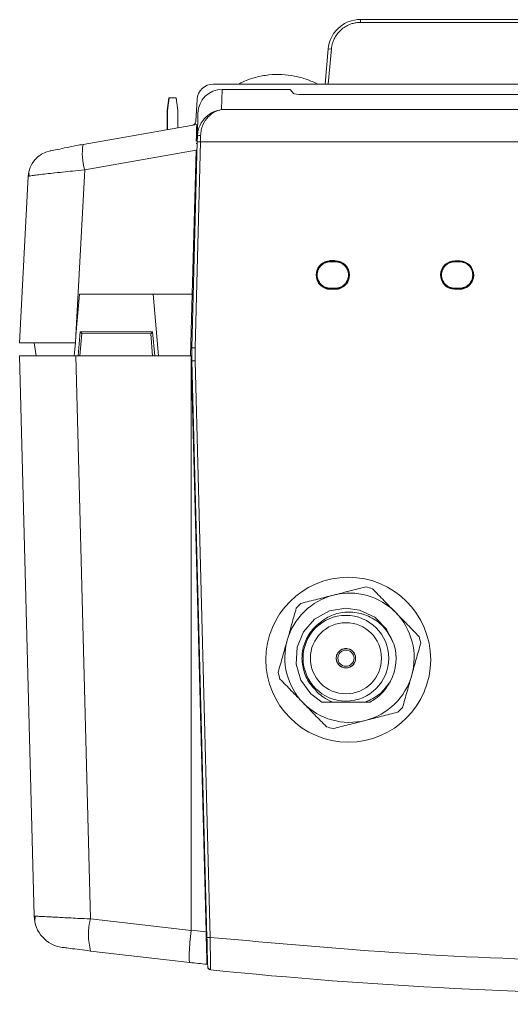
# Model space of a CAD drawing. Header units: millimetres. Extents: x 15 to 1184, y 5 to 836.
# Drawn here: x 489 to 549.9, y 561.3 to 681.9 of the extents above; entities that cross this region are included whole.
import ezdxf

# ---------------------------------------------------------------- set-up
doc = ezdxf.new("R2010")
doc.units = ezdxf.units.MM

msp = doc.modelspace()

# ---------------------------------------------------------------- linework, layer by layer
at = {"color": 7, "linetype": 'Continuous', "lineweight": 15}
for p, q in [((531.17, 681.93), (531.17, 681.56)), ((531.17, 681.93), (559.67, 681.93)), ((559.43, 681.56), (531.17, 681.56)), ((526.8, 673.93), (527.18, 678.28)), ((551.68, 673.93), (512.95, 673.93)), ((514.07, 673.28), (514, 670.78)), ((522.48, 673.28), (514.07, 673.28)), ((522.92, 672.75), (522.48, 673.28)), ((507.48, 672.22), (507.26, 670.65)), ((507.5, 672.22), (507.28, 670.65)), ((507.5, 672.22), (507.48, 672.22)), ((508.35, 672.22), (507.5, 672.22)), ((508.58, 670.65), (508.35, 672.22)), ((508.35, 672.22), (508.35, 672.22)), ((508.58, 670.65), (508.35, 672.22)), ((510.95, 672.03), (510.81, 669.33)), ((551.63, 672.65), (523.92, 672.65)), ((507.26, 670.65), (507.26, 668.3)), ((507.28, 670.65), (507.28, 668.31)), ((508.58, 668.53), (508.58, 670.65)), ((508.58, 670.65), (508.58, 670.65)), ((508.58, 668.53), (508.58, 670.65)), ((511.07, 670.34), (510.99, 667.51)), ((510.91, 668.94), (496.84, 666.48)), ((511.02, 668.5), (510.9, 668.5)), ((510.99, 667.51), (510.98, 666.81)), ((511.39, 667.58), (511.38, 666.8)), ((510.98, 666.81), (510.31, 641.28)), ((511.38, 666.8), (510.71, 641.28)), ((511.38, 666.8), (510.98, 666.81)), ((634.58, 666.8), (511.38, 666.8)), ((497.05, 663.32), (510.83, 665.74)), ((510.83, 665.74), (510.36, 647.93)), ((490.06, 662.51), (488.98, 641.93)), ((490.13, 663.04), (490.19, 662.55)), ((497.05, 663.32), (495.97, 642.82)), ((510.71, 661.33), (510.83, 661.33)), ((528.05, 652.09), (527.47, 652.09)), ((527.47, 652.07), (528.05, 652.07)), ((527.47, 652.03), (527.47, 651.95)), ((527.47, 652.03), (528.05, 652.03)), ((528.05, 651.95), (527.47, 651.95)), ((528.05, 651.95), (528.05, 652.03)), ((528.83, 651.89), (528.83, 651.89)), ((542.85, 652.07), (542.98, 652.07)), ((542.85, 652.03), (542.85, 651.95)), ((542.85, 652.03), (543.43, 652.03)), ((543.43, 651.95), (542.85, 651.95)), ((543.46, 652.07), (542.88, 652.08)), ((543.43, 651.95), (543.43, 652.03)), ((496.42, 647.93), (495.97, 642.82)), ((510.36, 647.93), (496.42, 647.93)), ((506.2, 640.33), (505.54, 647.93)), ((510.36, 647.93), (510.16, 640.33)), ((526.68, 648.74), (526.68, 648.74)), ((528.05, 648.67), (527.47, 648.67)), ((527.47, 648.59), (527.47, 648.67)), ((528.05, 648.59), (527.47, 648.59)), ((528.05, 648.55), (527.47, 648.55)), ((528.05, 648.55), (527.47, 648.55)), ((527.47, 648.55), (527.47, 648.55)), ((527.47, 648.54), (528.05, 648.54)), ((528.05, 648.59), (528.05, 648.67)), ((528.05, 648.55), (528.05, 648.55)), ((542.06, 648.74), (542.06, 648.74)), ((542.82, 648.55), (543.4, 648.54)), ((543.43, 648.67), (542.85, 648.67)), ((542.85, 648.59), (542.85, 648.67)), ((543.43, 648.59), (542.85, 648.59)), ((543.43, 648.55), (542.85, 648.55)), ((543.43, 648.55), (542.85, 648.55)), ((542.85, 648.55), (542.85, 648.55)), ((543.43, 648.59), (543.43, 648.67)), ((543.43, 648.55), (543.43, 648.55)), ((496.25, 640.33), (496.5, 643.28)), ((496.68, 643.09), (496.44, 640.33)), ((505.45, 643.28), (496.5, 643.28)), ((496.68, 643.09), (496.5, 643.28)), ((505.23, 643.03), (496.68, 643.09)), ((505.45, 643.28), (505.23, 643.03)), ((505.45, 643.28), (505.71, 640.33)), ((488.98, 641.93), (495.89, 641.93)), ((490.78, 641.93), (491.06, 640.33)), ((495.89, 641.93), (495.75, 640.33)), ((495.89, 641.93), (495.97, 642.82)), ((505.46, 640.33), (505.23, 643.03)), ((510.71, 641.28), (510.31, 641.28)), ((510.31, 641.28), (510.31, 639.68)), ((510.71, 641.28), (510.71, 639.69)), ((488.98, 640.33), (490.8, 570.97)), ((495.94, 640.33), (488.98, 640.33)), ((497.76, 570.63), (495.94, 640.33)), ((495.94, 640.33), (510.21, 640.33)), ((510.21, 640.33), (510.21, 569.24)), ((512.08, 569.05), (510.21, 640.33)), ((510.31, 640.33), (510.21, 640.33)), ((510.71, 639.69), (510.31, 639.68)), ((510.31, 639.68), (512.18, 568.34)), ((510.71, 639.69), (512.58, 568.35)), ((510.29, 637.28), (510.37, 637.28)), ((510.31, 636.56), (510.39, 636.56)), ((533.71, 607.22), (534.29, 606.45)), ((531.79, 597.46), (527.75, 597.46)), ((531.79, 597.46), (532.38, 597.46)), ((491.03, 570.96), (490.8, 570.97)), ((490.93, 570.97), (490.87, 570.31)), ((510.21, 569.19), (497.76, 570.63)), ((510.21, 569.24), (510.21, 569.19)), ((510.21, 569.24), (512.08, 569.05)), ((512.07, 569.32), (512.15, 569.31)), ((512.18, 568.34), (512.58, 568.35)), ((510.05, 565.24), (497.78, 566.66))]:
    msp.add_line(p, q, dxfattribs=at)
at = {"color": 8, "linetype": 'Continuous', "lineweight": 15}
for p, q in [((527.58, 678.28), (527.2, 673.93)), ((551.63, 670.78), (514, 670.78)), ((510.85, 666.57), (510.97, 666.57)), ((510.78, 663.84), (510.9, 663.84)), ((511.97, 573.26), (512.05, 573.25))]:
    msp.add_line(p, q, dxfattribs=at)
at = {"color": 7, "linetype": 'Continuous', "lineweight": 15, "flags": 128}
msp.add_lwpolyline([(535.24, 604.8), (534.42, 606.5), (532.94, 607.96), (531.05, 608.85), (529.38, 609.09), (527.33, 608.74), (525.51, 607.73), (524.12, 606.17), (523.33, 604.24), (523.22, 602.16), (523.81, 600.16), (525.03, 598.47), (526.38, 597.46), (526.38, 597.46)], dxfattribs=at)
at = {"color": 7, "linetype": 'Continuous', "lineweight": 15}
for centre, radius in [((529.67, 602.71), 10.2), ((529.38, 602.89), 5.3), ((529.38, 602.89), 4.4), ((529.38, 602.89), 1.2), ((529.38, 602.89), 1)]:
    msp.add_circle(centre, radius, dxfattribs=at)
for centre, radius, start, end in [((527.38, 677.12), 1.17, 80.1973, 99.8027), ((512.95, 671.93), 2, 90, 177), ((510.31, 669.35), 0.5, 279.0027, 357), ((511.28, 667.01), 0.576, 78.9716, 120.2143), ((503.55, 665.32), 6.8, 170.2342, 197.1528), ((493.45, 662.33), 3.4, 101.5673, 177), ((527.47, 650.31), 1.77, 90, 270), ((528.05, 650.31), 1.77, 270, 90), ((542.85, 650.31), 1.76, 89.0163, 269.0163), ((543.43, 650.3), 1.76, 269.0163, 89.0163), ((529.82, 602.95), 9, 71.5262, 76.9941), ((529.82, 602.95), 8, 104.2601, 164.2601), ((529.82, 602.95), 8, 44.2601, 104.2601), ((529.82, 602.95), 9, 131.5262, 136.9941), ((529.82, 602.95), 8, 344.2601, 44.2601), ((529.82, 602.95), 8, 164.2601, 224.2601), ((529.38, 602.89), 6.2, 332.5722, 16.8202), ((529.82, 602.95), 9, 11.5262, 16.9941), ((529.82, 602.95), 9, 191.5262, 196.9941), ((529.82, 602.95), 8, 284.2601, 344.2601), ((529.82, 602.95), 8, 224.2601, 284.2601), ((529.82, 602.95), 9, 311.5262, 316.9941), ((529.82, 602.95), 9, 251.5262, 256.9941), ((494.79, 571.08), 4, 181.5, 262.462), ((505.52, 568.68), 8, 165.9399, 194.6608), ((572.98, 1161.93), 600, 263.97981, 264.18405), ((512.67, 564.72), 0.4, 181.5, 264.2273), ((572.98, 1161.28), 600, 264.22728, 275.77272)]:
    msp.add_arc(centre, radius, start, end, dxfattribs=at)
for centre, major_axis, ratio, start_param in [((514.07, 670.26), (-0.08, -3.02), 0.994518, 3.167629), ((523.92, 672.76), (1, 0), 0.105104, 3.228859)]:
    msp.add_ellipse(centre, major_axis=major_axis, ratio=ratio, start_param=start_param, end_param=4.712389, dxfattribs=at)
for points, knots in [([(527.18, 678.28), (527.23, 678.77), (527.36, 679.25), (527.8, 680.14), (528.1, 680.54), (528.83, 681.21), (529.26, 681.48), (530.18, 681.84), (530.67, 681.93), (531.17, 681.93)], [0, 0, 0, 0, 0.25, 0.25, 0.5, 0.5, 0.75, 0.75, 1, 1, 1, 1]), ([(531.17, 681.56), (531.08, 681.56), (530.91, 681.56), (530.66, 681.53), (530.4, 681.48), (530.15, 681.42), (529.77, 681.29), (529.28, 681.05), (528.72, 680.63), (528.26, 680.12), (527.95, 679.6), (527.75, 679.12), (527.63, 678.7), (527.6, 678.42), (527.58, 678.28)], [0, 0, 0, 0, 0.0483886, 0.0964213, 0.144348, 0.1924203, 0.2408878, 0.3700334, 0.4994578, 0.628781, 0.7583894, 0.8390579, 0.9192101, 1, 1, 1, 1]), ([(525.9, 673.93), (525.45, 674.14), (524.52, 674.57), (523.01, 674.97), (521.44, 675.16), (519.82, 675.11), (518.2, 674.8), (516.95, 674.39), (516.29, 674.03), (516.11, 673.93)], [0, 0, 0, 0, 0.147398, 0.300822, 0.456848, 0.615392, 0.776562, 0.940721, 1, 1, 1, 1]), ([(514, 670.78), (513.66, 670.71), (512.98, 670.57), (512.03, 669.92), (511.39, 669.08), (511.06, 668.22), (511.02, 667.74), (510.99, 667.51)], [0, 0, 0, 0, 0.2492433, 0.4991567, 0.7488614, 0.8784708, 1, 1, 1, 1]), ([(514, 670.78), (513.71, 670.71), (513.12, 670.56), (512.3, 669.93), (511.74, 669.11), (511.45, 668.27), (511.41, 667.8), (511.39, 667.58)], [0, 0, 0, 0, 0.2501308, 0.4998649, 0.7492739, 0.8798712, 1, 1, 1, 1]), ([(510.91, 668.94), (510.91, 668.91), (510.91, 668.83), (510.89, 668.25), (510.88, 667.57), (510.86, 667.05), (510.86, 666.88)], [0, 0, 0, 0, 0.287735, 0.575586, 0.861186, 1, 1, 1, 1]), ([(492.77, 665.66), (492.83, 665.68), (492.95, 665.7), (493.89, 665.89), (495.22, 666.16), (496.3, 666.37), (496.84, 666.48)], [0, 0, 0, 0, 0.249847, 0.499656, 0.74953, 1, 1, 1, 1]), ([(490.06, 662.51), (490.15, 662.54), (490.3, 662.58), (491.16, 662.7), (492.01, 662.8), (493.07, 662.92), (494.26, 663.04), (495.6, 663.18), (496.54, 663.27), (497.05, 663.32)], [0, 0, 0, 0, 0.2454536, 0.3714348, 0.499366, 0.6204972, 0.7494401, 0.8665849, 1, 1, 1, 1]), ([(531.84, 611.72), (531.19, 611.55), (529.88, 611.22), (528.53, 610.87), (527.85, 610.7)], [0, 0, 0, 0, 0.495796, 1, 1, 1, 1]), ([(527.85, 610.7), (527.18, 610.53), (525.83, 610.19), (524.51, 609.85), (523.85, 609.68)], [0, 0, 0, 0, 0.495074, 1, 1, 1, 1]), ([(535.55, 608.53), (535.06, 609.02), (534.09, 610.02), (533.15, 610.99), (532.67, 611.48)], [0, 0, 0, 0, 0.495074, 1, 1, 1, 1]), ([(523.24, 609.09), (523.05, 608.44), (522.69, 607.14), (522.31, 605.79), (522.12, 605.12)], [0, 0, 0, 0, 0.495796, 1, 1, 1, 1]), ([(535.31, 604.68), (535.02, 605.29), (534.44, 606.5), (532.88, 607.83), (531.01, 608.58), (529, 608.67), (527.21, 608.13), (526.31, 607.4), (525.92, 607.08)], [0, 0, 0, 0, 0.174953, 0.35021, 0.523749, 0.697174, 0.868733, 1, 1, 1, 1]), ([(538.42, 605.58), (537.96, 606.06), (537.01, 607.03), (536.04, 608.03), (535.55, 608.53)], [0, 0, 0, 0, 0.495796, 1, 1, 1, 1]), ([(525.92, 607.08), (525.75, 606.93), (525.12, 606.36), (524.31, 605.11), (523.85, 603.31), (524.03, 601.46), (524.62, 600.14), (525.12, 599.51), (525.24, 599.36)], [0, 0, 0, 0, 0.082294, 0.294745, 0.507195, 0.719646, 0.932097, 1, 1, 1, 1]), ([(525.92, 607.08), (525.99, 607.15), (526.07, 607.22), (526.17, 607.27), (526.18, 607.27)], [0, 0, 0, 0, 0.881458, 1, 1, 1, 1]), ([(522.12, 605.12), (521.93, 604.45), (521.55, 603.11), (521.18, 601.81), (521, 601.15)], [0, 0, 0, 0, 0.495074, 1, 1, 1, 1]), ([(537.52, 600.78), (537.7, 601.44), (538.08, 602.78), (538.45, 604.09), (538.64, 604.75)], [0, 0, 0, 0, 0.495074, 1, 1, 1, 1]), ([(521.21, 600.32), (521.68, 599.84), (522.62, 598.87), (523.6, 597.87), (524.09, 597.36)], [0, 0, 0, 0, 0.495796, 1, 1, 1, 1]), ([(531.79, 597.46), (532.41, 597.75), (533.66, 598.33), (534.47, 599.46), (534.88, 600.03)], [0, 0, 0, 0, 0.490968, 1, 1, 1, 1]), ([(534.88, 600.03), (534.5, 599.43), (533.85, 598.4), (532.82, 597.74), (532.38, 597.46)], [0, 0, 0, 0, 0.574452, 1, 1, 1, 1]), ([(536.4, 596.81), (536.58, 597.45), (536.95, 598.76), (537.33, 600.1), (537.52, 600.78)], [0, 0, 0, 0, 0.495796, 1, 1, 1, 1]), ([(525.24, 599.36), (525.66, 598.89), (526.37, 598.08), (527.34, 597.64), (527.75, 597.46)], [0, 0, 0, 0, 0.587056, 1, 1, 1, 1]), ([(524.09, 597.36), (524.57, 596.87), (525.54, 595.87), (526.49, 594.9), (526.97, 594.41)], [0, 0, 0, 0, 0.4950739, 1, 1, 1, 1]), ([(526.38, 597.46), (526.56, 597.46), (527.02, 597.46), (527.47, 597.46), (527.75, 597.46)], [0, 0, 0, 0, 0.409923, 1, 1, 1, 1]), ([(531.79, 595.19), (532.46, 595.36), (533.81, 595.71), (535.12, 596.04), (535.78, 596.21)], [0, 0, 0, 0, 0.495074, 1, 1, 1, 1]), ([(527.79, 594.18), (528.44, 594.34), (529.75, 594.68), (531.11, 595.02), (531.79, 595.19)], [0, 0, 0, 0, 0.495796, 1, 1, 1, 1]), ([(510.21, 569.19), (510.16, 568.69), (510.08, 567.92), (510.02, 567.01), (509.98, 566.25), (509.98, 565.68), (510, 565.31), (510.03, 565.26), (510.05, 565.24)], [0, 0, 0, 0, 0.2418206, 0.3688403, 0.4995903, 0.7093362, 0.844655, 1, 1, 1, 1]), ([(512.18, 565.03), (512.18, 565.05), (512.18, 565.08), (512.18, 565.18), (512.17, 565.28), (512.17, 565.42), (512.17, 565.59), (512.16, 565.84), (512.15, 566.13), (512.14, 566.43), (512.14, 566.73), (512.13, 567), (512.12, 567.29), (512.11, 567.58), (512.1, 567.95), (512.1, 568.27), (512.09, 568.54), (512.08, 568.78), (512.08, 568.96), (512.08, 569.05)], [0, 0, 0, 0, 0.065927, 0.131017, 0.194963, 0.22673, 0.301758, 0.377302, 0.45337, 0.519583, 0.584948, 0.649156, 0.68105, 0.747793, 0.813681, 0.878404, 0.910555, 0.955183, 1, 1, 1, 1]), ([(512.18, 568.34), (512.19, 567.86), (512.21, 566.92), (512.24, 565.72), (512.27, 564.88), (512.27, 564.77), (512.27, 564.71)], [0, 0, 0, 0, 0.250589, 0.500273, 0.750034, 1, 1, 1, 1]), ([(512.58, 568.35), (520.61, 567.63), (536.68, 566.18), (560.88, 565.25), (585.08, 565.25), (609.28, 566.18), (625.35, 567.63), (633.38, 568.35)], [0, 0, 0, 0, 0.200018, 0.399957, 0.60004, 0.799977, 1, 1, 1, 1]), ([(512.58, 568.35), (512.58, 567.82), (512.6, 566.77), (512.61, 565.64), (512.62, 564.97), (512.63, 564.46), (512.63, 564.38), (512.63, 564.32)], [0, 0, 0, 0, 0.250392, 0.499699, 0.630215, 0.757259, 1, 1, 1, 1]), ([(497.78, 566.66), (497.31, 566.72), (496.37, 566.84), (495.23, 566.99), (494.43, 567.09), (494.32, 567.11), (494.27, 567.11)], [0, 0, 0, 0, 0.250046, 0.500001, 0.749875, 1, 1, 1, 1]), ([(512.18, 565.02), (512.18, 565.02), (512.18, 565.02), (512.18, 565.03), (512.18, 565.03)], [0, 0, 0, 0, 0.499419, 1, 1, 1, 1]), ([(512.3, 564.57), (512.34, 564.51), (512.42, 564.38), (512.56, 564.4), (512.63, 564.4)], [0, 0, 0, 0, 0.49621, 1, 1, 1, 1])]:
    msp.add_open_spline(points, degree=3, knots=knots, dxfattribs=at)
for points in [[(525.71, 650.31), (525.73, 650.55), (525.79, 651.01), (526.19, 651.59), (526.77, 652), (527.24, 652.05), (527.47, 652.07)], [(527.47, 648.59), (527.24, 648.62), (526.79, 648.67), (526.22, 649.07), (525.84, 649.64), (525.7, 650.31), (525.84, 650.99), (526.22, 651.56), (526.79, 651.96), (527.24, 652.01), (527.47, 652.03)], [(527.47, 648.67), (527.25, 648.7), (526.82, 648.75), (526.28, 649.13), (525.91, 649.67), (525.78, 650.31), (525.91, 650.96), (526.28, 651.5), (526.82, 651.88), (527.25, 651.93), (527.47, 651.95)], [(528.05, 652.03), (528.27, 652.01), (528.72, 651.96), (529.29, 651.56), (529.68, 650.99), (529.81, 650.31), (529.68, 649.64), (529.29, 649.07), (528.72, 648.67), (528.27, 648.62), (528.05, 648.59)], [(528.05, 651.95), (528.26, 651.93), (528.69, 651.88), (529.24, 651.5), (529.6, 650.96), (529.73, 650.31), (529.6, 649.67), (529.24, 649.13), (528.69, 648.75), (528.26, 648.7), (528.05, 648.67)], [(542.85, 648.59), (542.63, 648.62), (542.18, 648.67), (541.6, 649.07), (541.22, 649.64), (541.09, 650.31), (541.22, 650.99), (541.6, 651.56), (542.18, 651.96), (542.63, 652.01), (542.85, 652.03)], [(542.85, 648.67), (542.64, 648.7), (542.21, 648.75), (541.66, 649.13), (541.3, 649.67), (541.17, 650.31), (541.3, 650.96), (541.66, 651.5), (542.21, 651.88), (542.64, 651.93), (542.85, 651.95)], [(543.43, 652.03), (543.66, 652.01), (544.11, 651.96), (544.68, 651.56), (545.06, 650.99), (545.2, 650.31), (545.06, 649.64), (544.68, 649.07), (544.11, 648.67), (543.66, 648.62), (543.43, 648.59)], [(543.43, 651.95), (543.65, 651.93), (544.07, 651.88), (544.62, 651.5), (544.99, 650.96), (545.11, 650.31), (544.99, 649.67), (544.62, 649.13), (544.07, 648.75), (543.65, 648.7), (543.43, 648.67)], [(529.81, 650.31), (529.78, 650.08), (529.73, 649.62), (529.32, 649.04), (528.74, 648.63), (528.28, 648.58), (528.05, 648.55)], [(545.19, 650.31), (545.16, 650.08), (545.11, 649.62), (544.7, 649.04), (544.12, 648.63), (543.66, 648.58), (543.43, 648.55)], [(529.38, 601.69), (529.22, 601.7), (528.91, 601.74), (528.51, 602.02), (528.24, 602.41), (528.15, 602.89), (528.24, 603.36), (528.51, 603.75), (528.91, 604.03), (529.22, 604.07), (529.38, 604.09)], [(529.38, 604.09), (529.54, 604.07), (529.85, 604.03), (530.25, 603.75), (530.52, 603.36), (530.61, 602.89), (530.52, 602.41), (530.25, 602.02), (529.85, 601.74), (529.54, 601.7), (529.38, 601.69)]]:
    msp.add_open_spline(points, degree=3, dxfattribs=at)
at = {"color": 8, "linetype": 'Continuous', "lineweight": 15}
msp.add_open_spline([(497.76, 570.63), (497.23, 570.65), (496.29, 570.7), (495.09, 570.76), (494.17, 570.81), (493.42, 570.85), (492.63, 570.89), (491.89, 570.92), (491.2, 570.96), (491.09, 570.96), (491.03, 570.96)], degree=3, knots=[0, 0, 0, 0, 0.159267, 0.283764, 0.384097, 0.478738, 0.56769, 0.715497, 0.85937, 1, 1, 1, 1], dxfattribs=at)

doc.saveas('drawing.dxf')
